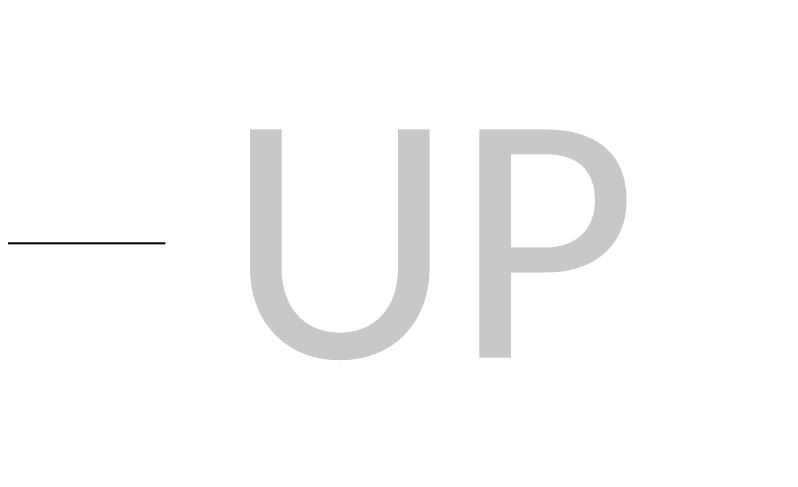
# Model space of a CAD drawing. Header units: millimetres. Extents: x -620 to 116137, y -21481 to 17722.
# Drawn here: x 12833.6 to 13169.8, y 3574.9 to 3774.9 of the extents above; entities that cross this region are included whole.
import ezdxf

# ---------------------------------------------------------------- set-up
doc = ezdxf.new("R2010")
doc.units = ezdxf.units.MM
doc.header["$LTSCALE"] = 150
doc.layers.add('ad-Arrow', color=32, linetype='Continuous')
doc.layers.add('ad-Text main', color=7, linetype='Continuous')
doc.layers.add('ad-Verandah', color=7, linetype='Continuous', true_color=0xa57c52)
doc.styles.add('6 U T S R N_Corridor-Basement$0$Standard', font='arial.ttf')
doc.styles.get("Standard").update_dxf_attribs({"font": 'calibril.ttf'})
doc.dimstyles.new('A-100-DIM-INT (MM-FT)', dxfattribs={"dimscale": 50, "dimtxt": 2.4, "dimasz": 1, "dimexe": 5, "dimexo": 100, "dimgap": 1, "dimtad": 0, "dimdec": 0, "dimdsep": 46, "dimtxsty": 'Standard', "dimblk": 'ARCHTICK', "dimcen": 0.025, "dimse1": 1, "dimse2": 1, "dimclrd": 256, "dimclre": 256, "dimclrt": 256, "dimazin": 2, "dimtfac": 1, "dimtdec": 0, "dimtix": 1, "dimtmove": 2, "dimatfit": 3, "dimldrblk": 'ARCHTICK', "dimfxl": 1, "dimtolj": 1, "dimtzin": 0, "dimarcsym": 0})

# ---------------------------------------------------------------- blocks, each defined once
blk = doc.blocks.new('_ArchTick')
at = {"color": 0, "linetype": 'ByBlock', "const_width": 0.15}
blk.add_lwpolyline([(-0.5, -0.5), (0.5, 0.5)], dxfattribs=at)
blk = doc.blocks.new('zw$FE9C')
at = {"layer": 'ad-Text main', "insert": (13016.05, 3674.3, 0), "char_height": 100, "width": 207.6, "attachment_point": 5, "style": '6 U T S R N_Corridor-Basement$0$Standard', "bg_fill": 2}
blk.add_mtext('{\\fCalibri Light|b0|i0|c0|p34;UP}', dxfattribs=at)
at = {"layer": 'ad-Arrow'}
blk.add_leader([(12132.67, 3675), (12899.29, 3675)], dimstyle='A-100-DIM-INT (MM-FT)', override={"dimscale": 1, "dimasz": 300, "dimgap": 50, "dimtad": 0}, dxfattribs=at)
blk = doc.blocks.new('1215_East Villa')
at = {"layer": 'ad-Verandah'}
blk.add_blockref('zw$FE9C', (0, 0), dxfattribs=at)

msp = doc.modelspace()

# ---------------------------------------------------------------- block references
msp.add_blockref('1215_East Villa', (0, 0))

doc.saveas('drawing.dxf')
